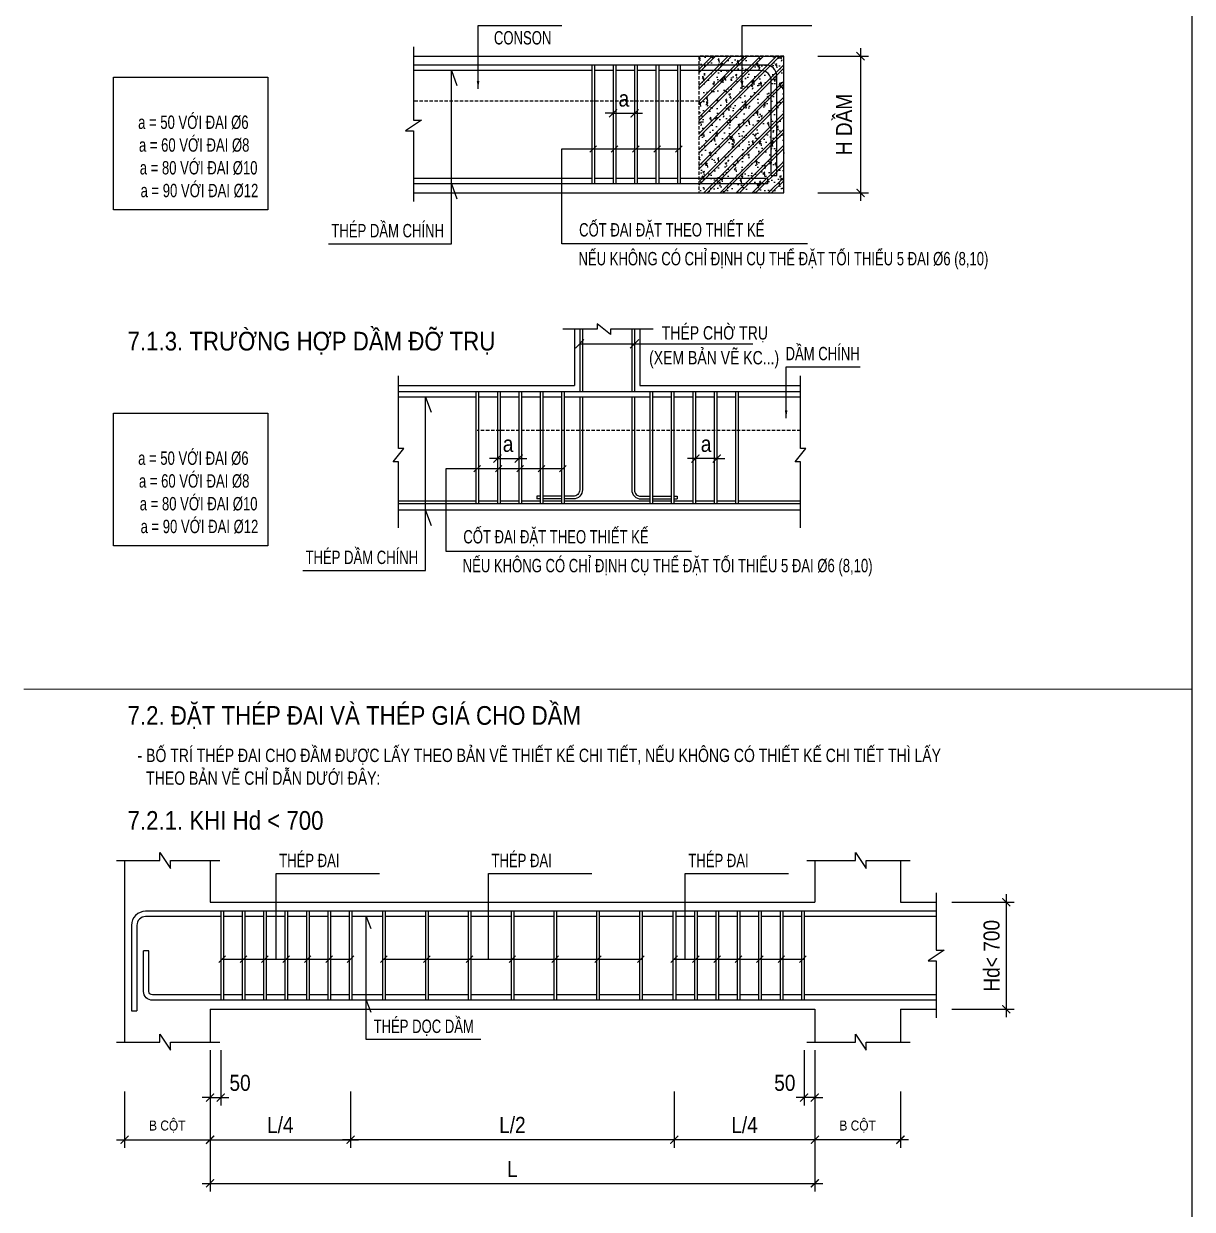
# Model space of a CAD drawing. Header units: millimetres. Extents: x 2163745 to 2518004, y -1043843 to -896215.
# Drawn here: x 2343683 to 2365522, y -954855 to -932694 of the extents above; entities that cross this region are included whole.
import ezdxf
from ezdxf.enums import TextEntityAlignment as Align

# ---------------------------------------------------------------- set-up
doc = ezdxf.new("R2010")
doc.units = ezdxf.units.MM
doc.header["$LTSCALE"] = 250
doc.header["$MEASUREMENT"] = 0
doc.linetypes.add('HIDDEN', pattern=[0.375, 0.25, -0.125])
doc.layers.get('0').update_dxf_attribs({"lineweight": 20})
doc.layers.get('DEFPOINTS').update_dxf_attribs({"color": 185, "lineweight": 20})
doc.layers.add('CDC.02.DIM', color=1, linetype='Continuous', lineweight=18)
for name, color, linetype in [('CDC.03.BORDER', 3, 'Continuous'), ('CDC.04.HIDDEN', 8, 'HIDDEN'), ('CDC.05.STEEL', 4, 'Continuous'), ('CDC.06.TEXT', 2, 'Continuous'), ('CDC.10.HATCH', 9, 'Continuous'), ('CDC.11.NOTE', 8, 'Continuous'), ('KCS_BORDER', 3, 'Continuous'), ('KCS_STEEL', 4, 'Continuous'), ('KCS_TEXT', 2, 'Continuous')]:
    doc.layers.add(name, color=color, linetype=linetype)
doc.layers.add('KCS_KHONG_IN', color=87, linetype='Continuous', plot=False)
doc.styles.add('ARIAL', font='arial.ttf', dxfattribs={"width": 0.85})
doc.styles.add('KCS_SMTEXT', font='arial.ttf', dxfattribs={"width": 0.7})
doc.styles.add('vnsimplex', font='vnsimplex.shx', dxfattribs={"width": 0.65})
doc.dimstyles.new('DIM1-25', dxfattribs={"dimscale": 1.2, "dimtxt": 250, "dimasz": 125, "dimexe": 125, "dimexo": 0.06, "dimgap": 100, "dimtad": 1, "dimdec": 0, "dimzin": 0, "dimdsep": 46, "dimtxsty": 'vnsimplex', "dimblk": 'ARCHTICK', "dimcen": 100, "dimdle": 125, "dimclrd": 256, "dimclre": 1, "dimclrt": 2, "dimadec": 0, "dimazin": 0, "dimtfac": 1, "dimtdec": 0, "dimtix": 1, "dimtmove": 2, "dimatfit": 0, "dimfxl": 1, "dimtolj": 1, "dimtzin": 0, "dimarcsym": 0})

# ---------------------------------------------------------------- blocks, each defined once
blk = doc.blocks.new('_ARCHTICK')
at = {"color": 0, "linetype": 'ByBlock', "ltscale": 4, "const_width": 0.15}
blk.add_lwpolyline([(-0.5, -0.5), (0.5, 0.5)], dxfattribs=at)
blk = doc.blocks.new('*D125')
at = {"layer": 'CDC.02.DIM', "lineweight": -2, "transparency": 16777216}
blk.add_line((2359322, -933149), (2359322, -936006), dxfattribs=at)
at = {"layer": 'CDC.02.DIM', "color": 1, "lineweight": -2, "transparency": 16777216}
for p, q in [((2358522, -933299), (2359472, -933299)), ((2358522, -935856), (2359472, -935856))]:
    blk.add_line(p, q, dxfattribs=at)
at = {"layer": 'DEFPOINTS', "color": 0, "transparency": 16777216}
for p in [(2358522, -933299), (2358522, -935856), (2359322, -935856)]:
    blk.add_point(p, dxfattribs=at)
at = {"layer": 'CDC.02.DIM', "lineweight": -2, "transparency": 16777216, "xscale": 149.9999999999999, "yscale": 149.9999999999999, "zscale": 149.9999999999999}
for p, rotation in [((2359322, -933299), 90), ((2359322, -935856), 270)]:
    blk.add_blockref('_ARCHTICK', p, dxfattribs=dict(at, rotation=rotation))
at = {"layer": 'CDC.02.DIM', "color": 2, "transparency": 16777216, "insert": (2359014, -934578), "char_height": 300, "attachment_point": 5, "rotation": 90, "style": 'ARIAL'}
blk.add_mtext('\\A1;H DẦM', dxfattribs=at)
blk = doc.blocks.new('*D127')
at = {"layer": 'CDC.02.DIM', "color": 1, "lineweight": -2, "transparency": 16777216}
for p, q in [((2347166, -952650), (2347166, -954520)), ((2358467, -952650), (2358467, -954520))]:
    blk.add_line(p, q, dxfattribs=at)
at = {"layer": 'CDC.02.DIM', "lineweight": -2, "transparency": 16777216}
blk.add_line((2347016, -954370), (2358617, -954370), dxfattribs=at)
at = {"layer": 'DEFPOINTS', "color": 0, "transparency": 16777216}
for p in [(2347166, -952650), (2358467, -952650), (2358467, -954370)]:
    blk.add_point(p, dxfattribs=at)
at = {"layer": 'CDC.02.DIM', "lineweight": -2, "transparency": 16777216, "xscale": 149.9999999999999, "yscale": 149.9999999999999, "zscale": 149.9999999999999, "rotation": 180}
blk.add_blockref('_ARCHTICK', (2347166, -954370), dxfattribs=at)
at = {"layer": 'CDC.02.DIM', "lineweight": -2, "transparency": 16777216, "xscale": 149.9999999999999, "yscale": 149.9999999999999, "zscale": 149.9999999999999}
blk.add_blockref('_ARCHTICK', (2358467, -954370), dxfattribs=at)
at = {"layer": 'CDC.02.DIM', "color": 2, "transparency": 16777216, "insert": (2352816, -954100), "char_height": 300, "attachment_point": 5, "style": 'ARIAL'}
blk.add_mtext('\\A1;L', dxfattribs=at)
blk = doc.blocks.new('*D128')
at = {"layer": 'CDC.02.DIM', "color": 1, "lineweight": -2, "transparency": 16777216}
for p, q in [((2347166, -952650), (2347166, -953705)), ((2349790, -952650), (2349790, -953705))]:
    blk.add_line(p, q, dxfattribs=at)
at = {"layer": 'CDC.02.DIM', "lineweight": -2, "transparency": 16777216}
blk.add_line((2347016, -953555), (2349940, -953555), dxfattribs=at)
at = {"layer": 'DEFPOINTS', "color": 0, "transparency": 16777216}
for p in [(2347166, -952650), (2349790, -952650), (2349790, -953555)]:
    blk.add_point(p, dxfattribs=at)
at = {"layer": 'CDC.02.DIM', "lineweight": -2, "transparency": 16777216, "xscale": 149.9999999999999, "yscale": 149.9999999999999, "zscale": 149.9999999999999, "rotation": 180}
blk.add_blockref('_ARCHTICK', (2347166, -953555), dxfattribs=at)
at = {"layer": 'CDC.02.DIM', "lineweight": -2, "transparency": 16777216, "xscale": 149.9999999999999, "yscale": 149.9999999999999, "zscale": 149.9999999999999}
blk.add_blockref('_ARCHTICK', (2349790, -953555), dxfattribs=at)
at = {"layer": 'CDC.02.DIM', "color": 2, "transparency": 16777216, "insert": (2348478, -953280), "char_height": 300, "attachment_point": 5, "style": 'ARIAL'}
blk.add_mtext('\\A1;L/4', dxfattribs=at)
blk = doc.blocks.new('*D129')
at = {"layer": 'CDC.02.DIM', "color": 1, "lineweight": -2, "transparency": 16777216}
for p, q in [((2349790, -952650), (2349790, -953705)), ((2355842, -952650), (2355842, -953705))]:
    blk.add_line(p, q, dxfattribs=at)
at = {"layer": 'CDC.02.DIM', "lineweight": -2, "transparency": 16777216}
blk.add_line((2355992, -953555), (2349640, -953555), dxfattribs=at)
at = {"layer": 'DEFPOINTS', "color": 0, "transparency": 16777216}
for p in [(2349790, -952650), (2355842, -952650), (2349790, -953555)]:
    blk.add_point(p, dxfattribs=at)
at = {"layer": 'CDC.02.DIM', "lineweight": -2, "transparency": 16777216, "xscale": 149.9999999999999, "yscale": 149.9999999999999, "zscale": 149.9999999999999, "rotation": 180}
blk.add_blockref('_ARCHTICK', (2349790, -953555), dxfattribs=at)
at = {"layer": 'CDC.02.DIM', "lineweight": -2, "transparency": 16777216, "xscale": 149.9999999999999, "yscale": 149.9999999999999, "zscale": 149.9999999999999}
blk.add_blockref('_ARCHTICK', (2355842, -953555), dxfattribs=at)
at = {"layer": 'CDC.02.DIM', "color": 2, "transparency": 16777216, "insert": (2352816, -953280), "char_height": 300, "attachment_point": 5, "style": 'ARIAL'}
blk.add_mtext('\\A1;L/2', dxfattribs=at)
blk = doc.blocks.new('*D130')
at = {"layer": 'CDC.02.DIM', "color": 1, "lineweight": -2, "transparency": 16777216}
for p, q in [((2355842, -952650), (2355842, -953705)), ((2358467, -952650), (2358467, -953705))]:
    blk.add_line(p, q, dxfattribs=at)
at = {"layer": 'CDC.02.DIM', "lineweight": -2, "transparency": 16777216}
blk.add_line((2358617, -953555), (2355692, -953555), dxfattribs=at)
at = {"layer": 'DEFPOINTS', "color": 0, "transparency": 16777216}
for p in [(2355842, -952650), (2358467, -952650), (2355842, -953555)]:
    blk.add_point(p, dxfattribs=at)
at = {"layer": 'CDC.02.DIM', "lineweight": -2, "transparency": 16777216, "xscale": 149.9999999999999, "yscale": 149.9999999999999, "zscale": 149.9999999999999, "rotation": 180}
blk.add_blockref('_ARCHTICK', (2355842, -953555), dxfattribs=at)
at = {"layer": 'CDC.02.DIM', "lineweight": -2, "transparency": 16777216, "xscale": 149.9999999999999, "yscale": 149.9999999999999, "zscale": 149.9999999999999}
blk.add_blockref('_ARCHTICK', (2358467, -953555), dxfattribs=at)
at = {"layer": 'CDC.02.DIM', "color": 2, "transparency": 16777216, "insert": (2357154, -953280), "char_height": 300, "attachment_point": 5, "style": 'ARIAL'}
blk.add_mtext('\\A1;L/4', dxfattribs=at)
blk = doc.blocks.new('*D131')
at = {"layer": 'CDC.02.DIM', "color": 1, "lineweight": -2, "transparency": 16777216}
for p, q in [((2345566, -952650), (2345566, -953705)), ((2347166, -952650), (2347166, -953705))]:
    blk.add_line(p, q, dxfattribs=at)
at = {"layer": 'CDC.02.DIM', "lineweight": -2, "transparency": 16777216}
blk.add_line((2345416, -953555), (2347316, -953555), dxfattribs=at)
at = {"layer": 'DEFPOINTS', "color": 0, "transparency": 16777216}
for p in [(2345566, -952650), (2347166, -952650), (2347166, -953555)]:
    blk.add_point(p, dxfattribs=at)
at = {"layer": 'CDC.02.DIM', "lineweight": -2, "transparency": 16777216, "xscale": 149.9999999999999, "yscale": 149.9999999999999, "zscale": 149.9999999999999, "rotation": 180}
blk.add_blockref('_ARCHTICK', (2345566, -953555), dxfattribs=at)
at = {"layer": 'CDC.02.DIM', "lineweight": -2, "transparency": 16777216, "xscale": 149.9999999999999, "yscale": 149.9999999999999, "zscale": 149.9999999999999}
blk.add_blockref('_ARCHTICK', (2347166, -953555), dxfattribs=at)
at = {"layer": 'CDC.02.DIM', "color": 2, "transparency": 16777216, "insert": (2346366, -953310), "char_height": 300, "attachment_point": 5, "style": 'ARIAL'}
blk.add_mtext('\\A1;{\\H0.625x;B CỘT}', dxfattribs=at)
blk = doc.blocks.new('*D132')
at = {"layer": 'CDC.02.DIM', "color": 1, "lineweight": -2, "transparency": 16777216}
for p, q in [((2361031, -949115), (2362195, -949115)), ((2361031, -951116), (2362195, -951116))]:
    blk.add_line(p, q, dxfattribs=at)
at = {"layer": 'CDC.02.DIM', "lineweight": -2, "transparency": 16777216}
blk.add_line((2362045, -948965), (2362045, -951266), dxfattribs=at)
at = {"layer": 'DEFPOINTS', "color": 0, "transparency": 16777216}
for p in [(2361031, -949115), (2361031, -951116), (2362045, -951116)]:
    blk.add_point(p, dxfattribs=at)
at = {"layer": 'CDC.02.DIM', "lineweight": -2, "transparency": 16777216, "xscale": 149.9999999999999, "yscale": 149.9999999999999, "zscale": 149.9999999999999}
for p, rotation in [((2362045, -949115), 90), ((2362045, -951116), 270)]:
    blk.add_blockref('_ARCHTICK', p, dxfattribs=dict(at, rotation=rotation))
at = {"layer": 'CDC.02.DIM', "color": 2, "transparency": 16777216, "insert": (2361772, -950116), "char_height": 300, "attachment_point": 5, "rotation": 90, "style": 'ARIAL'}
blk.add_mtext('\\A1;Hd{\\fSymbol|b0|i0|c2|p18;\\H0.9583x;<} 700', dxfattribs=at)
blk = doc.blocks.new('*D133')
at = {"layer": 'CDC.02.DIM', "color": 1, "lineweight": -2, "transparency": 16777216}
for p, q in [((2347166, -951880), (2347166, -952916)), ((2347366, -951880), (2347366, -952916))]:
    blk.add_line(p, q, dxfattribs=at)
at = {"layer": 'CDC.02.DIM', "lineweight": -2, "transparency": 16777216}
for p, q in [((2347166, -952766), (2347016, -952766)), ((2347166, -952766), (2347366, -952766)), ((2347366, -952766), (2347516, -952766))]:
    blk.add_line(p, q, dxfattribs=at)
at = {"layer": 'DEFPOINTS', "color": 0, "transparency": 16777216}
for p in [(2347166, -951880), (2347366, -951880), (2347366, -952766)]:
    blk.add_point(p, dxfattribs=at)
at = {"layer": 'CDC.02.DIM', "lineweight": -2, "transparency": 16777216, "xscale": 149.9999999999999, "yscale": 149.9999999999999, "zscale": 149.9999999999999}
blk.add_blockref('_ARCHTICK', (2347166, -952766), dxfattribs=at)
at = {"layer": 'CDC.02.DIM', "lineweight": -2, "transparency": 16777216, "xscale": 149.9999999999999, "yscale": 149.9999999999999, "zscale": 149.9999999999999, "rotation": 180}
blk.add_blockref('_ARCHTICK', (2347366, -952766), dxfattribs=at)
at = {"layer": 'CDC.02.DIM', "color": 2, "transparency": 16777216, "insert": (2347726, -952493), "char_height": 300, "attachment_point": 5, "style": 'ARIAL'}
blk.add_mtext('\\A1;50', dxfattribs=at)
blk = doc.blocks.new('*D135')
at = {"layer": 'CDC.02.DIM', "color": 1, "lineweight": -2, "transparency": 16777216}
for p, q in [((2358467, -952650), (2358467, -953705)), ((2360067, -952650), (2360067, -953705))]:
    blk.add_line(p, q, dxfattribs=at)
at = {"layer": 'CDC.02.DIM', "lineweight": -2, "transparency": 16777216}
blk.add_line((2360217, -953555), (2358317, -953555), dxfattribs=at)
at = {"layer": 'DEFPOINTS', "color": 0, "transparency": 16777216}
for p in [(2358467, -952650), (2360067, -952650), (2358467, -953555)]:
    blk.add_point(p, dxfattribs=at)
at = {"layer": 'CDC.02.DIM', "lineweight": -2, "transparency": 16777216, "xscale": 149.9999999999999, "yscale": 149.9999999999999, "zscale": 149.9999999999999, "rotation": 180}
blk.add_blockref('_ARCHTICK', (2358467, -953555), dxfattribs=at)
at = {"layer": 'CDC.02.DIM', "lineweight": -2, "transparency": 16777216, "xscale": 149.9999999999999, "yscale": 149.9999999999999, "zscale": 149.9999999999999}
blk.add_blockref('_ARCHTICK', (2360067, -953555), dxfattribs=at)
at = {"layer": 'CDC.02.DIM', "color": 2, "transparency": 16777216, "insert": (2359267, -953310), "char_height": 300, "attachment_point": 5, "style": 'ARIAL'}
blk.add_mtext('\\A1;{\\H0.625x;B CỘT}', dxfattribs=at)
blk = doc.blocks.new('*D137')
at = {"layer": 'CDC.02.DIM', "color": 1, "lineweight": -2, "transparency": 16777216}
for p, q in [((2358267, -951880), (2358267, -952916)), ((2358467, -951880), (2358467, -952916))]:
    blk.add_line(p, q, dxfattribs=at)
at = {"layer": 'CDC.02.DIM', "lineweight": -2, "transparency": 16777216}
for p, q in [((2358267, -952766), (2358117, -952766)), ((2358467, -952766), (2358267, -952766)), ((2358467, -952766), (2358617, -952766))]:
    blk.add_line(p, q, dxfattribs=at)
at = {"layer": 'DEFPOINTS', "color": 0, "transparency": 16777216}
for p in [(2358267, -951880), (2358467, -951880), (2358267, -952766)]:
    blk.add_point(p, dxfattribs=at)
at = {"layer": 'CDC.02.DIM', "lineweight": -2, "transparency": 16777216, "xscale": 149.9999999999999, "yscale": 149.9999999999999, "zscale": 149.9999999999999}
blk.add_blockref('_ARCHTICK', (2358267, -952766), dxfattribs=at)
at = {"layer": 'CDC.02.DIM', "lineweight": -2, "transparency": 16777216, "xscale": 149.9999999999999, "yscale": 149.9999999999999, "zscale": 149.9999999999999, "rotation": 180}
blk.add_blockref('_ARCHTICK', (2358467, -952766), dxfattribs=at)
at = {"layer": 'CDC.02.DIM', "color": 2, "transparency": 16777216, "insert": (2357907, -952493), "char_height": 300, "attachment_point": 5, "style": 'ARIAL'}
blk.add_mtext('\\A1;50', dxfattribs=at)
blk = doc.blocks.new('*D287')
at = {"layer": 'CDC.02.DIM', "color": 1, "lineweight": -2, "transparency": 16777216}
for p, q in [((2354699, -933983), (2354699, -934518)), ((2355099, -933983), (2355099, -934518))]:
    blk.add_line(p, q, dxfattribs=at)
at = {"layer": 'CDC.02.DIM', "lineweight": -2, "transparency": 16777216}
for p, q in [((2354699, -934368), (2354549, -934368)), ((2354699, -934368), (2355099, -934368)), ((2355099, -934368), (2355249, -934368))]:
    blk.add_line(p, q, dxfattribs=at)
at = {"layer": 'DEFPOINTS', "color": 0, "transparency": 16777216}
for p in [(2354699, -933983), (2355099, -933983), (2355099, -934368)]:
    blk.add_point(p, dxfattribs=at)
at = {"layer": 'CDC.02.DIM', "lineweight": -2, "transparency": 16777216, "xscale": 149.9999999999999, "yscale": 149.9999999999999, "zscale": 149.9999999999999}
blk.add_blockref('_ARCHTICK', (2354699, -934368), dxfattribs=at)
at = {"layer": 'CDC.02.DIM', "lineweight": -2, "transparency": 16777216, "xscale": 149.9999999999999, "yscale": 149.9999999999999, "zscale": 149.9999999999999, "rotation": 180}
blk.add_blockref('_ARCHTICK', (2355099, -934368), dxfattribs=at)
at = {"layer": 'CDC.02.DIM', "color": 2, "transparency": 16777216, "insert": (2354899, -934095), "char_height": 300, "attachment_point": 5, "style": 'ARIAL'}
blk.add_mtext('\\A1;a', dxfattribs=at)
blk = doc.blocks.new('*D407')
at = {"layer": 'CDC.02.DIM', "color": 1, "lineweight": -2, "transparency": 16777216}
for p, q in [((2352535, -940437), (2352535, -940971)), ((2352935, -940437), (2352935, -940971))]:
    blk.add_line(p, q, dxfattribs=at)
at = {"layer": 'CDC.02.DIM', "lineweight": -2, "transparency": 16777216}
for p, q in [((2352535, -940821), (2352385, -940821)), ((2352535, -940821), (2352935, -940821)), ((2352935, -940821), (2353085, -940821))]:
    blk.add_line(p, q, dxfattribs=at)
at = {"layer": 'DEFPOINTS', "color": 0, "transparency": 16777216}
for p in [(2352535, -940437), (2352935, -940437), (2352935, -940821)]:
    blk.add_point(p, dxfattribs=at)
at = {"layer": 'CDC.02.DIM', "lineweight": -2, "transparency": 16777216, "xscale": 149.9999999999999, "yscale": 149.9999999999999, "zscale": 149.9999999999999}
blk.add_blockref('_ARCHTICK', (2352535, -940821), dxfattribs=at)
at = {"layer": 'CDC.02.DIM', "lineweight": -2, "transparency": 16777216, "xscale": 149.9999999999999, "yscale": 149.9999999999999, "zscale": 149.9999999999999, "rotation": 180}
blk.add_blockref('_ARCHTICK', (2352935, -940821), dxfattribs=at)
at = {"layer": 'CDC.02.DIM', "color": 2, "transparency": 16777216, "insert": (2352735, -940549), "char_height": 300, "attachment_point": 5, "style": 'ARIAL'}
blk.add_mtext('\\A1;a', dxfattribs=at)
blk = doc.blocks.new('*D408')
at = {"layer": 'CDC.02.DIM', "color": 1, "lineweight": -2, "transparency": 16777216}
for p, q in [((2356235, -940437), (2356235, -940971)), ((2356635, -940437), (2356635, -940971))]:
    blk.add_line(p, q, dxfattribs=at)
at = {"layer": 'CDC.02.DIM', "lineweight": -2, "transparency": 16777216}
for p, q in [((2356235, -940821), (2356085, -940821)), ((2356635, -940821), (2356235, -940821)), ((2356635, -940821), (2356785, -940821))]:
    blk.add_line(p, q, dxfattribs=at)
at = {"layer": 'DEFPOINTS', "color": 0, "transparency": 16777216}
for p in [(2356235, -940437), (2356635, -940437), (2356235, -940821)]:
    blk.add_point(p, dxfattribs=at)
at = {"layer": 'CDC.02.DIM', "lineweight": -2, "transparency": 16777216, "xscale": 149.9999999999999, "yscale": 149.9999999999999, "zscale": 149.9999999999999}
blk.add_blockref('_ARCHTICK', (2356235, -940821), dxfattribs=at)
at = {"layer": 'CDC.02.DIM', "lineweight": -2, "transparency": 16777216, "xscale": 149.9999999999999, "yscale": 149.9999999999999, "zscale": 149.9999999999999, "rotation": 180}
blk.add_blockref('_ARCHTICK', (2356635, -940821), dxfattribs=at)
at = {"layer": 'CDC.02.DIM', "color": 2, "transparency": 16777216, "insert": (2356435, -940549), "char_height": 300, "attachment_point": 5, "style": 'ARIAL'}
blk.add_mtext('\\A1;a', dxfattribs=at)

msp = doc.modelspace()

# ---------------------------------------------------------------- hatches: boundary and pattern name
at = {"layer": 'CDC.10.HATCH', "ltscale": 30}
h = msp.add_hatch(dxfattribs=at)
h.set_pattern_fill('BT-01', color=256, scale=50, style=0, pattern_type=2)
h.set_pattern_definition([(50, (-56772703.42, 1494180), (358.6300913, -31.3760675), [37.5, -412.5]), (355, (-56772703.42, 1494180), (-69.3756668, 376.0960669), [30, -330]), (100.4514, (-56772673.54, 1494177.37), (289.2546909, 344.719771), [31.870095, -350.571056]), (46.1842, (-56772703.42, 1494280), (533.6205243, -82.759507), [56.25, -618.75]), (96.6356, (-56772658.95, 1494273.1), (467.331353, 487.0589355), [47.805144, -525.8565]), (351.1842, (-56772703.4, 1494280), (467.3309726, 487.0593005), [45, -495]), (21, (-56772653.42, 1494255), (298.453526, -201.3094453), [37.5, -412.5]), (326, (-56772653.42, 1494255), (121.657666, 362.5750225), [30, -330]), (71.4514, (-56772628.55, 1494238.2), (420.1113143, 161.2652484), [31.870095, -350.571056]), (37.5, (-56772703.42, 1494179.99), (6.07992766, 166.44692692), [0, -326, 0, -335, 0, -331.25]), (7.5, (-56772703.42, 1494179.99), (131.5347687, 197.20585594), [0, -191, 0, -318.5, 0, -126.25]), (327.5, (-56772814.92, 1494179.99), (266.9112181, -11.27743587), [0, -125, 0, -390, 0, -517.5]), (317.5, (-56772864.92, 1494179.99), (291.5930847, 50.0524912), [0, -162.5, 0, -259, 0, -367.5]), (45, (-56772703.42, 1494179.99), (-150.260191, 150.260191), []), (45, (-56772703.42, 1494241.24), (-150.260191, 150.260191), [])])
h.paths.add_polyline_path([(2356299.3, -935856.2), (2357885.8, -935856.2), (2357885.8, -933298.8), (2356299.3, -933298.8)])

# ---------------------------------------------------------------- linework, layer by layer
at = {"layer": 'CDC.03.BORDER'}
for p, q in [((2365521.6, -970589), (2365521.6, -917095.2)), ((2350966.5, -933298.8), (2357885.8, -933298.8)), ((2357885.8, -935856.2), (2357885.8, -933298.8)), ((2350966.5, -935856.2), (2357885.8, -935856.2)), ((2345565.6, -948332.5), (2345565.6, -951732.1)), ((2347165.6, -948332.5), (2347165.6, -949115.1)), ((2358467.1, -948332.5), (2358467.1, -949115.1)), ((2360067.1, -948332.5), (2360067.1, -949115.1)), ((2347165.6, -949115.1), (2358467.1, -949115.1)), ((2360067.1, -949115.1), (2360735.9, -949115.1)), ((2347165.6, -951116.1), (2358467.1, -951116.1)), ((2347165.6, -951116.1), (2347165.6, -951732.1)), ((2358467.1, -951116.1), (2358467.1, -951732.1)), ((2360067.1, -951116.1), (2360735.9, -951116.1)), ((2360067.1, -951116.1), (2360067.1, -951732.1))]:
    msp.add_line(p, q, dxfattribs=at)
for points in [[(2350966.5, -933126), (2350966.5, -934498.4), (2351116.6, -934498.4), (2350816.4, -934698.5), (2350966.5, -934698.5), (2350966.5, -936014.3)], [(2350686.5, -942113.7), (2350686.5, -940884.3), (2350586.5, -940884.3), (2350786.5, -940634.3), (2350686.5, -940634.3), (2350686.5, -939274.8)], [(2358197.4, -942113.7), (2358197.4, -940884.3), (2358097.4, -940884.3), (2358297.4, -940634.3), (2358197.4, -940634.3), (2358197.4, -939274.8)], [(2345419, -948332.5), (2346228.2, -948332.5), (2346228.2, -948182.4), (2346428.3, -948482.6), (2346428.3, -948332.5), (2347348.8, -948332.5)], [(2358320.6, -948332.5), (2359229.7, -948332.5), (2359229.7, -948182.4), (2359429.8, -948482.6), (2359429.8, -948332.5), (2360250.4, -948332.5)], [(2360735.9, -948942.3), (2360735.9, -950012.2), (2360886, -950012.2), (2360585.8, -950212.3), (2360735.9, -950212.3), (2360735.9, -951274.2)], [(2345419, -951732.1), (2346228.2, -951732.1), (2346228.2, -951582), (2346428.3, -951882.2), (2346428.3, -951732.1), (2347348.8, -951732.1)], [(2358320.6, -951732.1), (2359229.7, -951732.1), (2359229.7, -951582), (2359429.8, -951882.2), (2359429.8, -951732.1), (2360250.4, -951732.1)]]:
    msp.add_lwpolyline(points, dxfattribs=at)
at = {"layer": 'CDC.04.HIDDEN'}
for p, q in [((2356299.3, -934140.9), (2350966.5, -934140.9)), ((2358197.4, -940296.3), (2352156.1, -940296.3))]:
    msp.add_line(p, q, dxfattribs=at)
msp.add_lwpolyline([(2356299.3, -935856.2), (2357885.8, -935856.2), (2357885.8, -933298.8), (2356299.3, -933298.8)], close=True, dxfattribs=at)
at = {"layer": 'CDC.05.STEEL'}
for p, q in [((2354299.3, -933467.5), (2354299.3, -935687.4)), ((2354349.3, -933467.5), (2354349.3, -935687.4)), ((2354699.3, -933467.5), (2354699.3, -935687.4)), ((2354749.3, -933467.5), (2354749.3, -935687.4)), ((2355099.3, -933467.5), (2355099.3, -935687.4)), ((2355149.3, -933467.5), (2355149.3, -935687.4)), ((2355499.3, -933467.5), (2355499.3, -935687.4)), ((2355549.3, -933467.5), (2355549.3, -935687.4)), ((2355899.3, -933467.5), (2355899.3, -935687.4)), ((2355949.3, -933467.5), (2355949.3, -935687.4)), ((2357584.3, -935587.4), (2357584.3, -935687.4)), ((2357654.7, -935530.2), (2357755.8, -935530.2)), ((2358197.4, -939574.3), (2350686.5, -939574.3)), ((2352135.1, -939574.1), (2352135.1, -941662.4)), ((2352185.1, -939574.1), (2352185.1, -941662.4)), ((2352535.1, -939574.1), (2352535.1, -941662.4)), ((2352585.1, -939574.1), (2352585.1, -941662.4)), ((2352935.1, -939574.1), (2352935.1, -941662.4)), ((2352985.1, -939574.1), (2352985.1, -941662.4)), ((2353335.1, -939574.1), (2353335.1, -941662.4)), ((2353385.1, -939574.1), (2353385.1, -941662.4)), ((2353735.1, -939574.1), (2353735.1, -941662.4)), ((2355435.1, -939574.1), (2355435.1, -941662.4)), ((2355785.1, -939574.1), (2355785.1, -941662.4)), ((2355835.1, -939574.1), (2355835.1, -941662.4)), ((2356185.1, -939574.1), (2356185.1, -941662.4)), ((2356235.1, -939574.1), (2356235.1, -941662.4)), ((2356585.1, -939574.1), (2356585.1, -941662.4)), ((2356635.1, -939574.1), (2356635.1, -941662.4)), ((2356985.1, -939574.1), (2356985.1, -941662.4)), ((2357035.1, -939574.1), (2357035.1, -941662.4)), ((2355385.1, -939674.3), (2353785.1, -939674.3)), ((2355785.1, -939674.3), (2355435.1, -939674.3)), ((2356185.1, -939674.3), (2355835.1, -939674.3)), ((2356585.1, -939674.3), (2356235.1, -939674.3)), ((2356985.1, -939674.3), (2356635.1, -939674.3)), ((2358197.4, -939674.3), (2357035.1, -939674.3)), ((2347365.6, -949283.8), (2347365.6, -950947.3)), ((2347415.6, -949283.8), (2347415.6, -950947.3)), ((2347765.6, -949283.8), (2347765.6, -950947.3)), ((2347815.6, -949283.8), (2347815.6, -950947.3)), ((2348165.6, -949283.8), (2348165.6, -950947.3)), ((2348215.6, -949283.8), (2348215.6, -950947.3)), ((2348565.6, -949283.8), (2348565.6, -950947.3)), ((2348615.6, -949283.8), (2348615.6, -950947.3)), ((2348965.6, -949283.8), (2348965.6, -950947.3)), ((2349015.6, -949283.8), (2349015.6, -950947.3)), ((2349365.6, -949283.8), (2349365.6, -950947.3)), ((2349415.6, -949283.8), (2349415.6, -950947.3)), ((2349765.6, -949283.8), (2349765.6, -950947.3)), ((2349815.6, -949283.8), (2349815.6, -950947.3)), ((2350390, -949283.8), (2350390, -950947.3)), ((2350440, -949283.8), (2350440, -950947.3)), ((2351190, -949283.8), (2351190, -950947.3)), ((2351240, -949283.8), (2351240, -950947.3)), ((2351990, -949283.8), (2351990, -950947.3)), ((2352040, -949283.8), (2352040, -950947.3)), ((2352790, -949283.8), (2352790, -950947.3)), ((2352840, -949283.8), (2352840, -950947.3)), ((2353590, -949283.8), (2353590, -950947.3)), ((2353640, -949283.8), (2353640, -950947.3)), ((2354390, -949283.8), (2354390, -950947.3)), ((2354440, -949283.8), (2354440, -950947.3)), ((2355190, -949283.8), (2355190, -950947.3)), ((2355240, -949283.8), (2355240, -950947.3)), ((2355817.1, -949283.8), (2355817.1, -950947.3)), ((2355867.1, -949283.8), (2355867.1, -950947.3)), ((2356217.1, -949283.8), (2356217.1, -950947.3)), ((2356267.1, -949283.8), (2356267.1, -950947.3)), ((2356617.1, -949283.8), (2356617.1, -950947.3)), ((2356667.1, -949283.8), (2356667.1, -950947.3)), ((2357017.1, -949283.8), (2357017.1, -950947.3)), ((2357067.1, -949283.8), (2357067.1, -950947.3)), ((2357417.1, -949283.8), (2357417.1, -950947.3)), ((2357467.1, -949283.8), (2357467.1, -950947.3)), ((2357817.1, -949283.8), (2357817.1, -950947.3)), ((2357867.1, -949283.8), (2357867.1, -950947.3)), ((2358217.1, -949283.8), (2358217.1, -950947.3)), ((2358267.1, -949283.8), (2358267.1, -950947.3)), ((2346024.3, -950026.3), (2345924.3, -950026.3)), ((2345697.4, -951142.8), (2345797.4, -951142.8))]:
    msp.add_line(p, q, dxfattribs=at)
for points in [[(2357755.8, -935530.2), (2357755.8, -933667.6, 0.4142136), (2357555.8, -933467.6), (2350966.5, -933467.6)], [(2357654.7, -935530.2), (2357654.7, -933767.6, 0.4142136), (2357454.7, -933567.6), (2355949.3, -933567.6)], [(2360735.9, -949283.8), (2345961, -949283.8, 0.4142136), (2345697.4, -949547.4), (2345697.4, -951142.8)], [(2347365.6, -949383.8), (2345961, -949383.8, 0.4142136), (2345797.4, -949547.4), (2345797.4, -951142.8)], [(2360735.9, -950947.3), (2346087.9, -950947.3, -0.4142136), (2345924.3, -950783.7), (2345924.3, -950026.3)], [(2347365.6, -950847.3), (2346087.9, -950847.3, -0.4142136), (2346024.3, -950783.7), (2346024.3, -950026.3)]]:
    msp.add_lwpolyline(points, format="xyb", dxfattribs=at)
for points in [[(2354299.3, -933567.6), (2350966.5, -933567.6)], [(2354699.3, -933567.6), (2354349.3, -933567.6)], [(2355099.3, -933567.6), (2354749.3, -933567.6)], [(2355499.3, -933567.6), (2355149.3, -933567.6)], [(2355899.3, -933567.6), (2355549.3, -933567.6)], [(2354299.3, -935587.4), (2350966.5, -935587.4)], [(2354699.3, -935587.4), (2354349.3, -935587.4)], [(2355099.3, -935587.4), (2354749.3, -935587.4)], [(2355499.3, -935587.4), (2355149.3, -935587.4)], [(2355899.3, -935587.4), (2355549.3, -935587.4)], [(2357584.3, -935587.4), (2355949.3, -935587.4)], [(2357584.3, -935687.4), (2350966.5, -935687.4)], [(2352135.1, -939674.3), (2350686.5, -939674.3)], [(2352535.1, -939674.3), (2352185.1, -939674.3)], [(2352935.1, -939674.3), (2352585.1, -939674.3)], [(2353335.1, -939674.3), (2352985.1, -939674.3)], [(2353735.1, -939674.3), (2353385.1, -939674.3)], [(2347765.6, -949383.8), (2347415.6, -949383.8)], [(2348165.6, -949383.8), (2347815.6, -949383.8)], [(2348565.6, -949383.8), (2348215.6, -949383.8)], [(2348965.6, -949383.8), (2348615.6, -949383.8)], [(2349365.6, -949383.8), (2349015.6, -949383.8)], [(2349765.6, -949383.8), (2349415.6, -949383.8)], [(2350390, -949383.8), (2349815.6, -949383.8)], [(2351190, -949383.8), (2350440, -949383.8)], [(2351990, -949383.8), (2351240, -949383.8)], [(2352790, -949383.8), (2352040, -949383.8)], [(2353590, -949383.8), (2352840, -949383.8)], [(2354390, -949383.8), (2353640, -949383.8)], [(2355190, -949383.8), (2354440, -949383.8)], [(2355817.1, -949383.8), (2355240, -949383.8)], [(2356217.1, -949383.8), (2355867.1, -949383.8)], [(2356617.1, -949383.8), (2356267.1, -949383.8)], [(2357017.1, -949383.8), (2356667.1, -949383.8)], [(2357417.1, -949383.8), (2357067.1, -949383.8)], [(2357817.1, -949383.8), (2357467.1, -949383.8)], [(2358217.1, -949383.8), (2357867.1, -949383.8)], [(2360735.9, -949383.8), (2358267.1, -949383.8)], [(2347765.6, -950847.3), (2347415.6, -950847.3)], [(2348165.6, -950847.3), (2347815.6, -950847.3)], [(2348565.6, -950847.3), (2348215.6, -950847.3)], [(2348965.6, -950847.3), (2348615.6, -950847.3)], [(2349365.6, -950847.3), (2349015.6, -950847.3)], [(2349765.6, -950847.3), (2349415.6, -950847.3)], [(2350390, -950847.3), (2349815.6, -950847.3)], [(2351190, -950847.3), (2350440, -950847.3)], [(2351990, -950847.3), (2351240, -950847.3)], [(2352790, -950847.3), (2352040, -950847.3)], [(2353590, -950847.3), (2352840, -950847.3)], [(2354390, -950847.3), (2353640, -950847.3)], [(2355190, -950847.3), (2354440, -950847.3)], [(2355817.1, -950847.3), (2355240, -950847.3)], [(2356217.1, -950847.3), (2355867.1, -950847.3)], [(2356617.1, -950847.3), (2356267.1, -950847.3)], [(2357017.1, -950847.3), (2356667.1, -950847.3)], [(2357417.1, -950847.3), (2357067.1, -950847.3)], [(2357817.1, -950847.3), (2357467.1, -950847.3)], [(2358217.1, -950847.3), (2357867.1, -950847.3)], [(2360735.9, -950847.3), (2358267.1, -950847.3)]]:
    msp.add_lwpolyline(points, dxfattribs=at)
at = {"layer": 'CDC.11.NOTE'}
for p, q in [((2351675, -933567.6), (2351779.8, -933846)), ((2354261.9, -935095.6), (2354385.6, -934975)), ((2354661.9, -935095.6), (2354785.6, -934975)), ((2355061.9, -935095.6), (2355185.6, -934975)), ((2355461.9, -935095.6), (2355585.6, -934975)), ((2355861.9, -935095.6), (2355985.6, -934975)), ((2351675, -935687.4), (2351779.8, -935965.7)), ((2353993.7, -938757.2), (2354153.7, -938597.2)), ((2354073.7, -938677.2), (2357311.5, -938677.2)), ((2355016.6, -938757.2), (2355176.6, -938597.2)), ((2351192.6, -939674.3), (2351297.3, -939952.7)), ((2352097.7, -941070.7), (2352221.4, -940950.1)), ((2352497.7, -941070.7), (2352621.4, -940950.1)), ((2352897.7, -941070.7), (2353021.4, -940950.1)), ((2353297.7, -941070.7), (2353421.4, -940950.1)), ((2353697.7, -941070.7), (2353821.4, -940950.1)), ((2351192.6, -941794.1), (2351297.3, -942072.4)), ((2348400, -950180.3), (2348400, -948580.2)), ((2348400, -948580.2), (2350331.7, -948580.2)), ((2352368.2, -950180.3), (2352368.2, -948580.2)), ((2352368.2, -948580.2), (2354300, -948580.2)), ((2356046.9, -950180.3), (2356046.9, -948580.2)), ((2356046.9, -948580.2), (2357978.7, -948580.2)), ((2350085.6, -951679.7), (2350085.6, -949383.8)), ((2350085.6, -949383.8), (2350169.4, -949606.5)), ((2347328.2, -950240.6), (2347451.8, -950120)), ((2347390, -950180.3), (2349790, -950180.3)), ((2347728.2, -950240.6), (2347851.8, -950120)), ((2348128.2, -950240.6), (2348251.8, -950120)), ((2348528.2, -950240.6), (2348651.8, -950120)), ((2348928.2, -950240.6), (2349051.8, -950120)), ((2349328.2, -950240.6), (2349451.8, -950120)), ((2349728.2, -950240.6), (2349851.8, -950120)), ((2350352.6, -950240.6), (2350476.2, -950120)), ((2350414.4, -950180.3), (2355240, -950180.3)), ((2351152.6, -950240.6), (2351276.2, -950120)), ((2351952.6, -950240.6), (2352076.2, -950120)), ((2352752.6, -950240.6), (2352876.2, -950120)), ((2353554.2, -950240.6), (2353677.8, -950120)), ((2354354.2, -950240.6), (2354477.8, -950120)), ((2355154.2, -950240.6), (2355277.8, -950120)), ((2355779.7, -950240.6), (2355903.4, -950120)), ((2355841.6, -950180.3), (2358267.1, -950180.3)), ((2356179.7, -950240.6), (2356303.4, -950120)), ((2356579.7, -950240.6), (2356703.4, -950120)), ((2356979.7, -950240.6), (2357103.4, -950120)), ((2357379.7, -950240.6), (2357503.4, -950120)), ((2357779.7, -950240.6), (2357903.4, -950120)), ((2358179.7, -950240.6), (2358303.4, -950120)), ((2350085.6, -950947.3), (2350169.4, -951170)), ((2352224.9, -951679.7), (2350085.6, -951679.7))]:
    msp.add_line(p, q, dxfattribs=at)
for points in [[(2349381.8, -936807.1), (2351675, -936807.1), (2351675, -933567.6)], [(2358329.2, -936807.1), (2353740.7, -936807.1), (2353740.7, -935035.3), (2355949.3, -935035.3)], [(2348899.4, -942913.8), (2351192.6, -942913.8), (2351192.6, -939674.3)], [(2356165, -942560.3), (2351576.5, -942560.3), (2351576.5, -941010.4), (2353785.1, -941010.4)]]:
    msp.add_lwpolyline(points, dxfattribs=at)
at = {"layer": 'DEFPOINTS', "linetype": 'HIDDEN', "ltscale": 0.1}
for p, q in [((2343683.2, -945135.1), (2365521.6, -945135.1)), ((2344929.7, -945135.1), (2362415.4, -945135.1))]:
    msp.add_line(p, q, dxfattribs=at)
at = {"layer": 'KCS_BORDER'}
for p, q in [((2350686.5, -939454.2), (2353973.7, -939454.2)), ((2355196.6, -939454.2), (2358197.4, -939454.2)), ((2350686.5, -941782.4), (2358197.4, -941782.4)), ((2353985.1, -941782.4), (2355185.1, -941782.4))]:
    msp.add_line(p, q, dxfattribs=at)
for points in [[(2355445.3, -938402.9), (2354651, -938402.9), (2354651, -938502.9), (2354401, -938302.9), (2354401, -938402.9), (2353759.4, -938402.9)], [(2353973.7, -938402.9), (2353973.7, -939454.2)], [(2355196.6, -938402.9), (2355196.6, -939454.2)]]:
    msp.add_lwpolyline(points, dxfattribs=at)
at = {"layer": 'KCS_KHONG_IN'}
for points in [[(2345359.8, -933692.9), (2348242.7, -933692.9), (2348242.7, -936171.6), (2345359.8, -936171.6)], [(2345359.8, -939972), (2348242.7, -939972), (2348242.7, -942450.7), (2345359.8, -942450.7)]]:
    msp.add_lwpolyline(points, close=True, dxfattribs=at)
at = {"layer": 'KCS_STEEL'}
for p, q in [((2353785.1, -939574.2), (2353785.1, -941662.4)), ((2355385.1, -939574.2), (2355385.1, -941662.4)), ((2350686.5, -941612.4), (2352135.1, -941612.4)), ((2352185.1, -941612.4), (2352535.1, -941612.4)), ((2352585.1, -941612.4), (2352935.1, -941612.4)), ((2352985.1, -941612.4), (2353335.1, -941612.4)), ((2353273.7, -941526.4), (2353273.7, -941576.4)), ((2353385.1, -941612.4), (2353735.1, -941612.4)), ((2353785.1, -941612.4), (2355385.1, -941612.4)), ((2355435.1, -941612.4), (2355785.1, -941612.4)), ((2355835.1, -941612.4), (2356185.1, -941612.4)), ((2355896.6, -941526.4), (2355896.6, -941576.4)), ((2356235.1, -941612.4), (2356585.1, -941612.4)), ((2356635.1, -941612.4), (2356985.1, -941612.4)), ((2357035.1, -941612.4), (2358197.4, -941612.4)), ((2350686.5, -941662.4), (2358197.4, -941662.4))]:
    msp.add_line(p, q, dxfattribs=at)
for points in [[(2354073.7, -938402.9), (2354073.7, -939574.3)], [(2354123.7, -938402.9), (2354123.7, -939574.3)], [(2355046.6, -938402.9), (2355046.6, -939574.3)], [(2355096.6, -938402.9), (2355096.6, -939574.3)], [(2353335.1, -941526.4), (2353273.7, -941526.4)], [(2353335.1, -941576.4), (2353273.7, -941576.4)], [(2353735.1, -941526.4), (2353385.1, -941526.4)], [(2353735.1, -941576.4), (2353385.1, -941576.4)], [(2355435.1, -941526.4), (2355785.1, -941526.4)], [(2355435.1, -941576.4), (2355785.1, -941576.4)], [(2355835.1, -941526.4), (2355896.6, -941526.4)], [(2355835.1, -941576.4), (2355896.6, -941576.4)]]:
    msp.add_lwpolyline(points, dxfattribs=at)
for points in [[(2354073.7, -939674.3), (2354073.7, -941406.4, -0.4142136), (2353953.7, -941526.4), (2353785.1, -941526.4)], [(2354123.7, -939674.3), (2354123.7, -941406.4, -0.4142136), (2353953.7, -941576.4), (2353785.1, -941576.4)], [(2355046.6, -939674.3), (2355046.6, -941406.4, 0.4142136), (2355216.6, -941576.4), (2355385.1, -941576.4)], [(2355096.6, -939674.3), (2355096.6, -941406.4, 0.4142136), (2355216.6, -941526.4), (2355385.1, -941526.4)]]:
    msp.add_lwpolyline(points, format="xyb", dxfattribs=at)

# ---------------------------------------------------------------- texts
at = {"layer": 'CDC.06.TEXT', "style": 'ARIAL'}
for s, width, p in [('CONSON', 0.7, (2352470.6, -933081.8)), ('a = 50 VỚI ĐAI %%C6', 0.7, (2345821.4, -934660.3)), ('a = 60 VỚI ĐAI %%C8', 0.7, (2345836.7, -935085.7)), ('a = 80 VỚI ĐAI %%C10', 0.7, (2345852, -935511.2)), ('a = 90 VỚI ĐAI %%C12', 0.7, (2345867.3, -935936.6)), ('THÉP DẦM CHÍNH', 0.7, (2349432.4, -936686.6)), ('CỐT ĐAI ĐẶT THEO THIẾT KẾ', 0.7, (2354062.7, -936671.3)), ('NẾU KHÔNG CÓ CHỈ ĐỊNH CỤ THỂ ĐẶT TỐI THIỂU 5 ĐAI %%C6 (8,10)', 0.7, (2354050.7, -937210.2)), ('DẦM CHÍNH', 0.7, (2357920.8, -938984.4)), ('a = 50 VỚI ĐAI %%C6', 0.7, (2345821.4, -940939.4)), ('a = 60 VỚI ĐAI %%C8', 0.7, (2345836.7, -941364.8)), ('a = 80 VỚI ĐAI %%C10', 0.7, (2345852, -941790.3)), ('a = 90 VỚI ĐAI %%C12', 0.7, (2345867.3, -942215.7)), ('CỐT ĐAI ĐẶT THEO THIẾT KẾ', 0.7, (2351898.6, -942408.5)), ('THÉP DẦM CHÍNH', 0.7, (2348950, -942793.3)), ('NẾU KHÔNG CÓ CHỈ ĐỊNH CỤ THỂ ĐẶT TỐI THIỂU 5 ĐAI %%C6 (8,10)', 0.7, (2351886.5, -942947.4)), ('- BỐ TRÍ THÉP ĐAI CHO ĐẦM ĐƯỢC LẤY THEO BẢN VẼ THIẾT KẾ CHI TIẾT, NẾU KHÔNG CÓ THIẾT KẾ CHI TIẾT THÌ LẤY', 0.75, (2345810.4, -946494.5)), ('  THEO BẢN VẼ CHỈ DẪN DƯỚI ĐÂY:', 0.75, (2345825.8, -946919.9)), ('THÉP ĐAI ', 0.7, (2348456.9, -948459.7)), ('THÉP ĐAI ', 0.7, (2352425.2, -948459.7)), ('THÉP ĐAI ', 0.7, (2356103.9, -948459.7)), ('THÉP DỌC DẦM', 0.7, (2350221.8, -951559.2))]:
    msp.add_text(s, height=250, dxfattribs=dict(at, width=width)).set_placement(p)
at = {"layer": 'CDC.06.TEXT', "color": 4, "style": 'ARIAL', "width": 0.85}
for s, p in [('7.1.3. TRƯỜNG HỢP DẦM ĐỠ TRỤ', (2345623.9, -938626.8)), ('7.2. ĐẶT THÉP ĐAI VÀ THÉP GIÁ CHO DẦM', (2345623.9, -945623.9)), ('7.2.1. KHI Hd < 700', (2345623.9, -947586.2))]:
    msp.add_text(s, height=350, dxfattribs=at).set_placement(p, align=Align.MIDDLE_LEFT)
at = {"layer": 'KCS_TEXT', "style": 'KCS_SMTEXT', "width": 0.75}
for s, p in [('THÉP CHỜ TRỤ', (2355606.5, -938597.2)), ('(XEM BẢN VẼ KC...)', (2355369.9, -939061.5))]:
    msp.add_text(s, height=250, dxfattribs=at).set_placement(p)

# ---------------------------------------------------------------- dimensions: what is measured, and where the dimension line sits
at = {"layer": 'CDC.02.DIM'}
for base, p1, p2, angle, text, picture, middle in [((2359322.2, -935856.2), (2358522.2, -933298.8), (2358522.2, -935856.2), 90, 'H DẦM', '*D125', (2359014.4, -934577.5)), ((2356235.1, -940821.3), (2356635.1, -940436.6), (2356235.1, -940436.6), 180, 'a', '*D408', (2356435.1, -940548.8)), ((2362045.3, -951116.1), (2361030.6, -949115.1), (2361030.6, -951116.1), 90, 'Hd{\\fSymbol|b0|i0|c2|p18;\\H0.9583x;<} 700', '*D132', (2361772.2, -950115.6))]:
    dim = msp.add_linear_dim(base=base, p1=p1, p2=p2, angle=angle, text=text, dimstyle='DIM1-25', override={"dimtxsty": 'ARIAL'}, dxfattribs=at)
    dim.commit()
    dim.dimension.update_dxf_attribs({"geometry": picture, "text_midpoint": middle})
for base, p1, p2, picture, middle in [((2355099.3, -934367.6), (2354699.3, -933983), (2355099.3, -933983), '*D287', (2354899.3, -934095.2)), ((2352935.1, -940821.3), (2352535.1, -940436.6), (2352935.1, -940436.6), '*D407', (2352735.1, -940548.8))]:
    dim = msp.add_linear_dim(base=base, p1=p1, p2=p2, text='a', dimstyle='DIM1-25', override={"dimtxsty": 'ARIAL'}, dxfattribs=at)
    dim.commit()
    dim.dimension.update_dxf_attribs({"geometry": picture, "text_midpoint": middle})
for base, p1, p2, angle, picture, middle in [((2347365.6, -952765.8), (2347165.6, -951879.5), (2347365.6, -951879.5), 0, '*D133', (2347726.1, -952492.6)), ((2358267.1, -952765.8), (2358467.1, -951879.5), (2358267.1, -951879.5), 180, '*D137', (2357906.5, -952492.6))]:
    dim = msp.add_linear_dim(base=base, p1=p1, p2=p2, angle=angle, text='50', dimstyle='DIM1-25', override={"dimtxsty": 'ARIAL'}, dxfattribs=at)
    dim.commit()
    dim.dimension.update_dxf_attribs({"geometry": picture, "text_midpoint": middle, "dimtype": 161})
for p1, p2, distance, text, picture, middle in [((2345565.6, -952650.3), (2347165.6, -952650.3), -905.1, '{\\H0.625x;B CỘT}', '*D131', (2346365.6, -953309.8)), ((2347165.6, -952650.3), (2358467.1, -952650.3), -1720, 'L', '*D127', (2352816.3, -954100.2)), ((2347165.6, -952650.3), (2349790, -952650.3), -905.1, 'L/4', '*D128', (2348477.8, -953280.3)), ((2355841.6, -952650.3), (2349790, -952650.3), 905.1, 'L/2', '*D129', (2352815.8, -953280.3)), ((2358467.1, -952650.3), (2355841.6, -952650.3), 905.1, 'L/4', '*D130', (2357154.3, -953280.3)), ((2360067.1, -952650.3), (2358467.1, -952650.3), 905.1, '{\\H0.625x;B CỘT}', '*D135', (2359267.1, -953309.8))]:
    dim = msp.add_aligned_dim(p1=p1, p2=p2, distance=distance, text=text, dimstyle='DIM1-25', override={"dimtxsty": 'ARIAL'}, dxfattribs=at)
    dim.commit()
    dim.dimension.update_dxf_attribs({"geometry": picture, "text_midpoint": middle})

# ---------------------------------------------------------------- leaders
at = {"layer": 'CDC.11.NOTE'}
for points in [[(2352174.8, -933912.8), (2352174.8, -932726.2), (2353739.1, -932726.2)], [(2357107.8, -933912.8), (2357107.8, -932726.2), (2358409, -932726.2)], [(2357931.6, -940069.8), (2357931.6, -939104.9), (2359317, -939104.9)]]:
    msp.add_leader(points, dimstyle='DIM1-25', override={"dimtxsty": 'ARIAL'}, dxfattribs=at)

doc.saveas('drawing.dxf')
